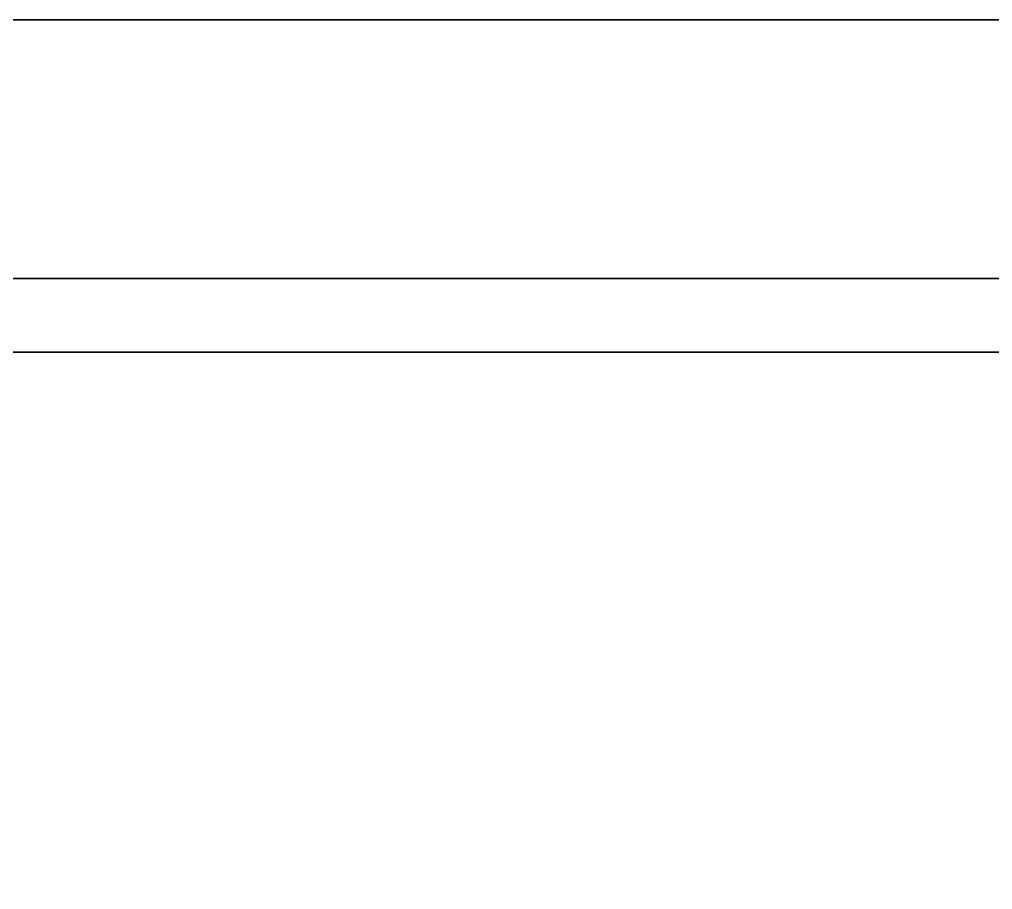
# Model space of a CAD drawing. Extents: x 0 to 4956, y -4930 to 0.
# Drawn here: x 453.7 to 506.4, y -2688.1 to -2641 of the extents above; entities that cross this region are included whole.
import ezdxf

# ---------------------------------------------------------------- set-up
doc = ezdxf.new("R2010")
doc.units = 0
for name, color, linetype in [('LAYER0', 7, 'CONTINUOUS'), ('LAYER148', 7, 'CONTINUOUS'), ('LAYER163', 7, 'CONTINUOUS'), ('LAYER216', 7, 'CONTINUOUS'), ('LAYER244', 7, 'CONTINUOUS'), ('LAYER441', 7, 'CONTINUOUS'), ('LAYER445', 7, 'CONTINUOUS'), ('LAYER466', 7, 'CONTINUOUS'), ('LAYER470', 7, 'CONTINUOUS'), ('LAYER491', 7, 'CONTINUOUS'), ('LAYER495', 7, 'CONTINUOUS'), ('LAYER516', 7, 'CONTINUOUS'), ('LAYER520', 7, 'CONTINUOUS')]:
    doc.layers.add(name, color=color, linetype=linetype)

msp = doc.modelspace()

# ---------------------------------------------------------------- linework, layer by layer
at = {"layer": 'LAYER0', "invisible_edges": 1}
for points in [[(4956, 0), (0, -4930), (0, 0), (4956, 0)], [(4956, -4930, 5), (0, 0, 5), (0, -4930, 5), (4956, -4930, 5)], [(0, 0, 5), (4956, -4930, 5), (4956, 0, 5), (0, 0, 5)], [(0, -4930), (4956, 0), (4956, -4930), (0, -4930)]]:
    msp.add_3dface(points, dxfattribs=at)
at = {"layer": 'LAYER148', "invisible_edges": 1}
for points in [[(120, -2592, 85), (670, -3372, 85), (120, -3372, 85), (120, -2592, 85)], [(670, -3372, 85), (120, -2592, 85), (670, -2592, 85), (670, -3372, 85)], [(670, -2592, 103), (120, -3372, 103), (670, -3372, 103), (670, -2592, 103)], [(120, -3372, 103), (670, -2592, 103), (120, -2592, 103), (120, -3372, 103)]]:
    msp.add_3dface(points, dxfattribs=at)
at = {"layer": 'LAYER163', "invisible_edges": 1}
for points in [[(120, -3372, 2544), (670, -2592, 2544), (120, -2592, 2544), (120, -3372, 2544)], [(670, -2592, 2544), (120, -3372, 2544), (670, -3372, 2544), (670, -2592, 2544)], [(670, -3372, 2526), (120, -2592, 2526), (670, -2592, 2526), (670, -3372, 2526)], [(120, -2592, 2526), (670, -3372, 2526), (120, -3372, 2526), (120, -2592, 2526)]]:
    msp.add_3dface(points, dxfattribs=at)
at = {"layer": 'LAYER216', "invisible_edges": 1}
for points in [[(144.6, -3372, 1989), (610, -2592, 1989), (144.6, -2592, 1989), (144.6, -3372, 1989)], [(610, -2592, 1989), (144.6, -3372, 1989), (610, -3372, 1989), (610, -2592, 1989)], [(610, -3372, 1971), (144.6, -2592, 1971), (610, -2592, 1971), (610, -3372, 1971)], [(144.6, -2592, 1971), (610, -3372, 1971), (144.6, -3372, 1971), (144.6, -2592, 1971)]]:
    msp.add_3dface(points, dxfattribs=at)
at = {"layer": 'LAYER244', "invisible_edges": 1}
for points in [[(144.6, -3372, 871), (610, -2592, 871), (144.6, -2592, 871), (144.6, -3372, 871)], [(610, -2592, 871), (144.6, -3372, 871), (610, -3372, 871), (610, -2592, 871)], [(610, -3372, 853), (144.6, -2592, 853), (610, -2592, 853), (610, -3372, 853)], [(144.6, -2592, 853), (610, -3372, 853), (144.6, -3372, 853), (144.6, -2592, 853)]]:
    msp.add_3dface(points, dxfattribs=at)
at = {"layer": 'LAYER441', "invisible_edges": 1}
for points in [[(592, -2641, 242.75), (192, -2641, 113), (192, -2641, 242.75), (592, -2641, 242.75)], [(192, -2641, 113), (592, -2641, 242.75), (592, -2641, 113), (192, -2641, 113)], [(592, -2659, 113), (192, -2641, 113), (592, -2641, 113), (592, -2659, 113)], [(192, -2641, 113), (592, -2659, 113), (192, -2659, 113), (192, -2641, 113)], [(192, -2659, 242.75), (592, -2641, 242.75), (192, -2641, 242.75), (192, -2659, 242.75)], [(592, -2641, 242.75), (192, -2659, 242.75), (592, -2659, 242.75), (592, -2641, 242.75)], [(592, -2659, 113), (192, -2659, 242.75), (192, -2659, 113), (592, -2659, 113)], [(192, -2659, 242.75), (592, -2659, 113), (592, -2659, 242.75), (192, -2659, 242.75)]]:
    msp.add_3dface(points, dxfattribs=at)
at = {"layer": 'LAYER445', "invisible_edges": 1}
for points in [[(206, -2655, 126.5), (578, -3309, 126.5), (206, -3309, 126.5), (206, -2655, 126.5)], [(578, -3309, 126.5), (206, -2655, 126.5), (578, -2655, 126.5), (578, -3309, 126.5)], [(206, -2655, 126.5), (578, -2655, 132.5), (578, -2655, 126.5), (206, -2655, 126.5)], [(578, -2655, 132.5), (206, -2655, 126.5), (206, -2655, 132.5), (578, -2655, 132.5)], [(578, -2655, 132.5), (206, -3309, 132.5), (578, -3309, 132.5), (578, -2655, 132.5)], [(206, -3309, 132.5), (578, -2655, 132.5), (206, -2655, 132.5), (206, -3309, 132.5)]]:
    msp.add_3dface(points, dxfattribs=at)
at = {"layer": 'LAYER466', "invisible_edges": 1}
for points in [[(592, -2641, 429.5), (192, -2641, 299.75), (192, -2641, 429.5), (592, -2641, 429.5)], [(192, -2641, 299.75), (592, -2641, 429.5), (592, -2641, 299.75), (192, -2641, 299.75)], [(592, -2659, 299.75), (192, -2641, 299.75), (592, -2641, 299.75), (592, -2659, 299.75)], [(192, -2641, 299.75), (592, -2659, 299.75), (192, -2659, 299.75), (192, -2641, 299.75)], [(192, -2659, 429.5), (592, -2641, 429.5), (192, -2641, 429.5), (192, -2659, 429.5)], [(592, -2641, 429.5), (192, -2659, 429.5), (592, -2659, 429.5), (592, -2641, 429.5)], [(592, -2659, 299.75), (192, -2659, 429.5), (192, -2659, 299.75), (592, -2659, 299.75)], [(192, -2659, 429.5), (592, -2659, 299.75), (592, -2659, 429.5), (192, -2659, 429.5)]]:
    msp.add_3dface(points, dxfattribs=at)
at = {"layer": 'LAYER470', "invisible_edges": 1}
for points in [[(206, -2655, 313.25), (578, -3309, 313.25), (206, -3309, 313.25), (206, -2655, 313.25)], [(578, -3309, 313.25), (206, -2655, 313.25), (578, -2655, 313.25), (578, -3309, 313.25)], [(206, -2655, 313.25), (578, -2655, 319.25), (578, -2655, 313.25), (206, -2655, 313.25)], [(578, -2655, 319.25), (206, -2655, 313.25), (206, -2655, 319.25), (578, -2655, 319.25)], [(578, -2655, 319.25), (206, -3309, 319.25), (578, -3309, 319.25), (578, -2655, 319.25)], [(206, -3309, 319.25), (578, -2655, 319.25), (206, -2655, 319.25), (206, -3309, 319.25)]]:
    msp.add_3dface(points, dxfattribs=at)
at = {"layer": 'LAYER491', "invisible_edges": 1}
for points in [[(592, -2641, 616.25), (192, -2641, 486.5), (192, -2641, 616.25), (592, -2641, 616.25)], [(192, -2641, 486.5), (592, -2641, 616.25), (592, -2641, 486.5), (192, -2641, 486.5)], [(592, -2659, 486.5), (192, -2641, 486.5), (592, -2641, 486.5), (592, -2659, 486.5)], [(192, -2641, 486.5), (592, -2659, 486.5), (192, -2659, 486.5), (192, -2641, 486.5)], [(192, -2659, 616.25), (592, -2641, 616.25), (192, -2641, 616.25), (192, -2659, 616.25)], [(592, -2641, 616.25), (192, -2659, 616.25), (592, -2659, 616.25), (592, -2641, 616.25)], [(592, -2659, 486.5), (192, -2659, 616.25), (192, -2659, 486.5), (592, -2659, 486.5)], [(192, -2659, 616.25), (592, -2659, 486.5), (592, -2659, 616.25), (192, -2659, 616.25)]]:
    msp.add_3dface(points, dxfattribs=at)
at = {"layer": 'LAYER495', "invisible_edges": 1}
for points in [[(206, -2655, 500), (578, -3309, 500), (206, -3309, 500), (206, -2655, 500)], [(578, -3309, 500), (206, -2655, 500), (578, -2655, 500), (578, -3309, 500)], [(206, -2655, 500), (578, -2655, 506), (578, -2655, 500), (206, -2655, 500)], [(578, -2655, 506), (206, -2655, 500), (206, -2655, 506), (578, -2655, 506)], [(578, -2655, 506), (206, -3309, 506), (578, -3309, 506), (578, -2655, 506)], [(206, -3309, 506), (578, -2655, 506), (206, -2655, 506), (206, -3309, 506)]]:
    msp.add_3dface(points, dxfattribs=at)
at = {"layer": 'LAYER516', "invisible_edges": 1}
for points in [[(592, -2641, 803), (192, -2641, 673.25), (192, -2641, 803), (592, -2641, 803)], [(192, -2641, 673.25), (592, -2641, 803), (592, -2641, 673.25), (192, -2641, 673.25)], [(592, -2659, 673.25), (192, -2641, 673.25), (592, -2641, 673.25), (592, -2659, 673.25)], [(192, -2641, 673.25), (592, -2659, 673.25), (192, -2659, 673.25), (192, -2641, 673.25)], [(192, -2659, 803), (592, -2641, 803), (192, -2641, 803), (192, -2659, 803)], [(592, -2641, 803), (192, -2659, 803), (592, -2659, 803), (592, -2641, 803)], [(592, -2659, 673.25), (192, -2659, 803), (192, -2659, 673.25), (592, -2659, 673.25)], [(192, -2659, 803), (592, -2659, 673.25), (592, -2659, 803), (192, -2659, 803)]]:
    msp.add_3dface(points, dxfattribs=at)
at = {"layer": 'LAYER520', "invisible_edges": 1}
for points in [[(206, -2655, 686.75), (578, -3309, 686.75), (206, -3309, 686.75), (206, -2655, 686.75)], [(578, -3309, 686.75), (206, -2655, 686.75), (578, -2655, 686.75), (578, -3309, 686.75)], [(206, -2655, 686.75), (578, -2655, 692.75), (578, -2655, 686.75), (206, -2655, 686.75)], [(578, -2655, 692.75), (206, -2655, 686.75), (206, -2655, 692.75), (578, -2655, 692.75)], [(578, -2655, 692.75), (206, -3309, 692.75), (578, -3309, 692.75), (578, -2655, 692.75)], [(206, -3309, 692.75), (578, -2655, 692.75), (206, -2655, 692.75), (206, -3309, 692.75)]]:
    msp.add_3dface(points, dxfattribs=at)

doc.saveas('drawing.dxf')
